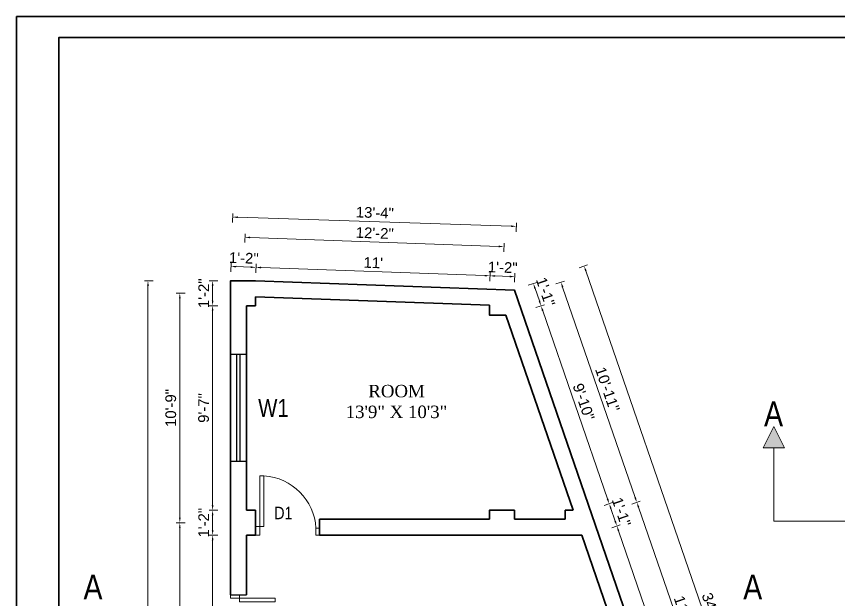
# Model space of a CAD drawing. Header units: inches. Extents: x 376358 to 406049, y -63575 to -53607.
# Drawn here: x 403492.2 to 403954.2, y -58850.4 to -58522.6 of the extents above; entities that cross this region are included whole.
import ezdxf

# ---------------------------------------------------------------- set-up
doc = ezdxf.new("R2010")
doc.units = ezdxf.units.IN
doc.header["$LTSCALE"] = 2
doc.header["$MEASUREMENT"] = 0
doc.header["$PDMODE"] = 34
doc.layers.get('0').update_dxf_attribs({"linetype": 'CONTINUOUS'})
doc.layers.get('DEFPOINTS').update_dxf_attribs({"color": 141, "linetype": 'CONTINUOUS'})
for name, color, linetype, lineweight in [('dimension', 160, 'CONTINUOUS', 15), ('door', 20, 'CONTINUOUS', 35), ('steps', 253, 'CONTINUOUS', 20)]:
    doc.layers.add(name, color=color, linetype=linetype, lineweight=lineweight)
doc.layers.add('Normal Wall', color=7, linetype='CONTINUOUS', lineweight=35, true_color=0xffaf89)
doc.styles.add('Lettring Text', font='arial.ttf')
doc.styles.get("Standard").update_dxf_attribs({"font": 'ARIALN.TTF'})
doc.dimstyles.new('Copy of Standard', dxfattribs={"dimtxt": 6, "dimasz": 2.875, "dimexe": 2, "dimexo": 4, "dimgap": 2, "dimtad": 1, "dimdec": 0, "dimrnd": 1, "dimzin": 0, "dimdsep": 46, "dimlunit": 4, "dimtxsty": 'Lettring Text', "dimcen": 0.1, "dimclrd": 7, "dimclre": 7, "dimclrt": 7, "dimazin": 0, "dimtfac": 0.645, "dimtdec": 0, "dimtmove": 1, "dimatfit": 0, "dimfxl": 3, "dimfxlon": 1, "dimtfillclr": 256, "dimtolj": 1, "dimtzin": 0, "dimlwd": -1, "dimlwe": -1, "dimarcsym": 2})

# ---------------------------------------------------------------- blocks, each defined once
blk = doc.blocks.new('*D1323')
at = {"layer": 'DEFPOINTS', "color": 0, "ltscale": 0.5, "transparency": 16777216}
for p in [(403612.78, -58663.15), (403612.49, -58671.2), (403626.49, -58671.2)]:
    blk.add_point(p, dxfattribs=at)
at = {"layer": 'steps', "color": 7, "ltscale": 0.5, "transparency": 16777216}
for p, q in [((403612.67, -58666.15), (403612.85, -58661.15)), ((403623.89, -58663.55), (403615.65, -58663.25)), ((403626.65, -58666.65), (403626.83, -58661.65))]:
    blk.add_line(p, q, dxfattribs=at)
for points in [[(403615.67, -58662.77), (403615.63, -58663.73), (403612.78, -58663.15)], [(403623.9, -58663.07), (403623.87, -58664.03), (403626.76, -58663.65)]]:
    blk.add_solid(points, dxfattribs=at)
at = {"layer": 'steps', "color": 7, "ltscale": 0.5, "transparency": 16777216, "insert": (403619.95, -58658.39), "char_height": 6, "attachment_point": 5, "rotation": 357.9379, "style": 'Lettring Text'}
blk.add_mtext('\\A1;1\'-2"', dxfattribs=at)
blk = doc.blocks.new('*D1324')
at = {"layer": 'DEFPOINTS', "color": 0, "ltscale": 0.5, "transparency": 16777216}
for p in [(403758.28, -58668.39), (403626.49, -58671.2), (403757.99, -58676.44)]:
    blk.add_point(p, dxfattribs=at)
at = {"layer": 'steps', "color": 7, "ltscale": 0.5, "transparency": 16777216}
for p, q in [((403626.65, -58666.65), (403626.83, -58661.65)), ((403629.63, -58663.76), (403755.4, -58668.29)), ((403758.17, -58671.39), (403758.35, -58666.39))]:
    blk.add_line(p, q, dxfattribs=at)
for points in [[(403629.65, -58663.28), (403629.62, -58664.24), (403626.76, -58663.65)], [(403755.42, -58667.81), (403755.39, -58668.76), (403758.28, -58668.39)]]:
    blk.add_solid(points, dxfattribs=at)
at = {"layer": 'steps', "color": 7, "ltscale": 0.5, "transparency": 16777216, "insert": (403692.7, -58661.01), "char_height": 6, "attachment_point": 5, "rotation": 357.9379, "style": 'Lettring Text'}
blk.add_mtext("\\A1;11'", dxfattribs=at)
blk = doc.blocks.new('*D1325')
at = {"layer": 'DEFPOINTS', "color": 0, "ltscale": 0.5, "transparency": 16777216}
for p in [(403772.26, -58668.89), (403757.99, -58676.44), (403771.99, -58676.44)]:
    blk.add_point(p, dxfattribs=at)
at = {"layer": 'steps', "color": 7, "ltscale": 0.5, "transparency": 16777216}
for p, q in [((403758.17, -58671.39), (403758.35, -58666.39)), ((403761.15, -58668.49), (403769.39, -58668.79)), ((403772.15, -58671.89), (403772.33, -58666.89))]:
    blk.add_line(p, q, dxfattribs=at)
for points in [[(403761.17, -58668.01), (403761.13, -58668.97), (403758.28, -58668.39)], [(403769.4, -58668.31), (403769.37, -58669.27), (403772.26, -58668.89)]]:
    blk.add_solid(points, dxfattribs=at)
at = {"layer": 'steps', "color": 7, "ltscale": 0.5, "transparency": 16777216, "insert": (403765.45, -58663.63), "char_height": 6, "attachment_point": 5, "rotation": 357.9379, "style": 'Lettring Text'}
blk.add_mtext('\\A1;1\'-2"', dxfattribs=at)
blk = doc.blocks.new('*D1326')
at = {"layer": 'DEFPOINTS', "color": 0, "ltscale": 0.5, "transparency": 16777216}
for p in [(403766.12, -58651.99), (403619.49, -58678.2), (403764.99, -58683.44)]:
    blk.add_point(p, dxfattribs=at)
at = {"layer": 'steps', "color": 7, "ltscale": 0.5, "transparency": 16777216}
for p, q in [((403620.51, -58649.74), (403620.69, -58644.75)), ((403623.49, -58646.85), (403763.25, -58651.88)), ((403766.01, -58654.98), (403766.19, -58649.99))]:
    blk.add_line(p, q, dxfattribs=at)
for points in [[(403623.51, -58646.37), (403623.48, -58647.33), (403620.62, -58646.75)], [(403763.26, -58651.4), (403763.23, -58652.36), (403766.12, -58651.99)]]:
    blk.add_solid(points, dxfattribs=at)
at = {"layer": 'steps', "color": 7, "ltscale": 0.5, "transparency": 16777216, "insert": (403693.55, -58644.36), "char_height": 6, "attachment_point": 5, "rotation": 357.9379, "style": 'Lettring Text'}
blk.add_mtext('\\A1;12\'-2"', dxfattribs=at)
blk = doc.blocks.new('*D1327')
at = {"layer": 'DEFPOINTS', "color": 0, "ltscale": 0.5, "transparency": 16777216}
for p in [(403773.16, -58640.61), (403612.49, -58671.2), (403771.99, -58676.44)]:
    blk.add_point(p, dxfattribs=at)
at = {"layer": 'steps', "color": 7, "ltscale": 0.5, "transparency": 16777216}
for p, q in [((403613.57, -58638.36), (403613.73, -58633.37)), ((403616.54, -58635.46), (403770.29, -58640.51)), ((403773.07, -58643.6), (403773.23, -58638.61))]:
    blk.add_line(p, q, dxfattribs=at)
for points in [[(403616.56, -58634.98), (403616.52, -58635.94), (403613.67, -58635.37)], [(403770.31, -58640.03), (403770.27, -58640.99), (403773.16, -58640.61)]]:
    blk.add_solid(points, dxfattribs=at)
at = {"layer": 'steps', "color": 7, "ltscale": 0.5, "transparency": 16777216, "insert": (403693.58, -58632.92), "char_height": 6, "attachment_point": 5, "rotation": 358.1187, "style": 'Lettring Text'}
blk.add_mtext('\\A1;13\'-4"', dxfattribs=at)
blk = doc.blocks.new('*D1333')
at = {"layer": 'DEFPOINTS', "color": 0, "ltscale": 0.5, "transparency": 16777216}
for p in [(403764.99, -58683.44), (403840.82, -58795.77), (403807.62, -58807.21)]:
    blk.add_point(p, dxfattribs=at)
at = {"layer": 'steps', "color": 7, "ltscale": 0.5, "transparency": 16777216}
for p, q in [((403795.36, -58672.98), (403800.09, -58671.35)), ((403799.13, -58674.72), (403839.89, -58793.05)), ((403837.99, -58796.75), (403842.71, -58795.12))]:
    blk.add_line(p, q, dxfattribs=at)
for points in [[(403799.58, -58674.56), (403798.68, -58674.87), (403798.19, -58672)], [(403840.34, -58792.9), (403839.43, -58793.21), (403840.82, -58795.77)]]:
    blk.add_solid(points, dxfattribs=at)
at = {"layer": 'steps', "color": 7, "ltscale": 0.5, "transparency": 16777216, "insert": (403824.3, -58732.24), "char_height": 6, "attachment_point": 5, "rotation": 289.0044, "style": 'Lettring Text'}
blk.add_mtext('\\A1;10\'-11"', dxfattribs=at)
blk = doc.blocks.new('*D1337')
at = {"layer": 'DEFPOINTS', "color": 0, "ltscale": 0.5, "transparency": 16777216}
for p in [(403612.49, -58671.2), (403602.43, -58685.2), (403612.49, -58685.2)]:
    blk.add_point(p, dxfattribs=at)
at = {"layer": 'steps', "color": 7, "ltscale": 0.5, "transparency": 16777216}
for p, q in [((403605.43, -58671.2), (403600.43, -58671.2)), ((403602.43, -58674.07), (403602.43, -58682.32)), ((403605.43, -58685.2), (403600.43, -58685.2))]:
    blk.add_line(p, q, dxfattribs=at)
for points in [[(403601.95, -58674.07), (403602.91, -58674.07), (403602.43, -58671.2)], [(403601.95, -58682.32), (403602.91, -58682.32), (403602.43, -58685.2)]]:
    blk.add_solid(points, dxfattribs=at)
at = {"layer": 'steps', "color": 7, "ltscale": 0.5, "transparency": 16777216, "insert": (403597.41, -58678.2), "char_height": 6, "attachment_point": 5, "rotation": 90, "style": 'Lettring Text'}
blk.add_mtext('\\A1;1\'-2"', dxfattribs=at)
blk = doc.blocks.new('*D1338')
at = {"layer": 'DEFPOINTS', "color": 0, "ltscale": 0.5, "transparency": 16777216}
for p in [(403612.49, -58685.2), (403602.43, -58800.21), (403612.49, -58800.21)]:
    blk.add_point(p, dxfattribs=at)
at = {"layer": 'steps', "color": 7, "ltscale": 0.5, "transparency": 16777216}
for p, q in [((403605.43, -58685.2), (403600.43, -58685.2)), ((403602.43, -58688.07), (403602.43, -58797.33)), ((403605.43, -58800.21), (403600.43, -58800.21))]:
    blk.add_line(p, q, dxfattribs=at)
for points in [[(403601.95, -58688.07), (403602.91, -58688.07), (403602.43, -58685.2)], [(403601.95, -58797.33), (403602.91, -58797.33), (403602.43, -58800.21)]]:
    blk.add_solid(points, dxfattribs=at)
at = {"layer": 'steps', "color": 7, "ltscale": 0.5, "transparency": 16777216, "insert": (403597.36, -58742.7), "char_height": 6, "attachment_point": 5, "rotation": 90, "style": 'Lettring Text'}
blk.add_mtext('\\A1;9\'-7"', dxfattribs=at)
blk = doc.blocks.new('*D1339')
at = {"layer": 'DEFPOINTS', "color": 0, "ltscale": 0.5, "transparency": 16777216}
for p in [(403612.49, -58800.21), (403602.43, -58814.21), (403612.49, -58814.21)]:
    blk.add_point(p, dxfattribs=at)
at = {"layer": 'steps', "color": 7, "ltscale": 0.5, "transparency": 16777216}
for p, q in [((403605.43, -58800.21), (403600.43, -58800.21)), ((403602.43, -58803.08), (403602.43, -58811.33)), ((403605.43, -58814.21), (403600.43, -58814.21))]:
    blk.add_line(p, q, dxfattribs=at)
for points in [[(403601.95, -58803.08), (403602.91, -58803.08), (403602.43, -58800.21)], [(403601.95, -58811.33), (403602.91, -58811.33), (403602.43, -58814.21)]]:
    blk.add_solid(points, dxfattribs=at)
at = {"layer": 'steps', "color": 7, "ltscale": 0.5, "transparency": 16777216, "insert": (403597.41, -58807.21), "char_height": 6, "attachment_point": 5, "rotation": 90, "style": 'Lettring Text'}
blk.add_mtext('\\A1;1\'-2"', dxfattribs=at)
blk = doc.blocks.new('*D1340')
at = {"layer": 'DEFPOINTS', "color": 0, "ltscale": 0.5, "transparency": 16777216}
for p in [(403612.49, -58814.21), (403602.43, -58929.21), (403612.49, -58929.21)]:
    blk.add_point(p, dxfattribs=at)
at = {"layer": 'steps', "color": 7, "ltscale": 0.5, "transparency": 16777216}
for p, q in [((403605.43, -58814.21), (403600.43, -58814.21)), ((403602.43, -58817.08), (403602.43, -58926.33)), ((403605.43, -58929.21), (403600.43, -58929.21))]:
    blk.add_line(p, q, dxfattribs=at)
for points in [[(403601.95, -58817.08), (403602.91, -58817.08), (403602.43, -58814.21)], [(403601.95, -58926.33), (403602.91, -58926.33), (403602.43, -58929.21)]]:
    blk.add_solid(points, dxfattribs=at)
at = {"layer": 'steps', "color": 7, "ltscale": 0.5, "transparency": 16777216, "insert": (403597.36, -58871.71), "char_height": 6, "attachment_point": 5, "rotation": 90, "style": 'Lettring Text'}
blk.add_mtext('\\A1;9\'-7"', dxfattribs=at)
blk = doc.blocks.new('*D1344')
at = {"layer": 'DEFPOINTS', "color": 0, "ltscale": 0.5, "transparency": 16777216}
for p in [(403619.49, -58678.2), (403583.99, -58807.21), (403619.49, -58807.21)]:
    blk.add_point(p, dxfattribs=at)
at = {"layer": 'steps', "color": 7, "ltscale": 0.5, "transparency": 16777216}
for p, q in [((403586.99, -58678.2), (403581.99, -58678.2)), ((403583.99, -58681.07), (403583.99, -58804.33)), ((403586.99, -58807.21), (403581.99, -58807.21))]:
    blk.add_line(p, q, dxfattribs=at)
for points in [[(403583.52, -58681.07), (403584.47, -58681.07), (403583.99, -58678.2)], [(403583.52, -58804.33), (403584.47, -58804.33), (403583.99, -58807.21)]]:
    blk.add_solid(points, dxfattribs=at)
at = {"layer": 'steps', "color": 7, "ltscale": 0.5, "transparency": 16777216, "insert": (403578.93, -58742.7), "char_height": 6, "attachment_point": 5, "rotation": 90, "style": 'Lettring Text'}
blk.add_mtext('\\A1;10\'-9"', dxfattribs=at)
blk = doc.blocks.new('*D1345')
at = {"layer": 'DEFPOINTS', "color": 0, "ltscale": 0.5, "transparency": 16777216}
for p in [(403619.49, -58807.21), (403583.99, -58936.21), (403619.49, -58936.21)]:
    blk.add_point(p, dxfattribs=at)
at = {"layer": 'steps', "color": 7, "ltscale": 0.5, "transparency": 16777216}
for p, q in [((403586.99, -58807.21), (403581.99, -58807.21)), ((403583.99, -58810.08), (403583.99, -58933.33)), ((403586.99, -58936.21), (403581.99, -58936.21))]:
    blk.add_line(p, q, dxfattribs=at)
for points in [[(403583.52, -58810.08), (403584.47, -58810.08), (403583.99, -58807.21)], [(403583.52, -58933.33), (403584.47, -58933.33), (403583.99, -58936.21)]]:
    blk.add_solid(points, dxfattribs=at)
at = {"layer": 'steps', "color": 7, "ltscale": 0.5, "transparency": 16777216, "insert": (403578.93, -58871.71), "char_height": 6, "attachment_point": 5, "rotation": 90, "style": 'Lettring Text'}
blk.add_mtext('\\A1;10\'-9"', dxfattribs=at)
blk = doc.blocks.new('*D1347')
at = {"layer": 'DEFPOINTS', "color": 0, "ltscale": 0.5, "transparency": 16777216}
for p in [(403566.11, -58671.2), (403612.49, -58671.2), (403612.49, -59072.21)]:
    blk.add_point(p, dxfattribs=at)
at = {"layer": 'steps', "color": 7, "ltscale": 0.5, "transparency": 16777216}
for p, q in [((403569.11, -58671.2), (403564.11, -58671.2)), ((403566.11, -59069.33), (403566.11, -58674.07)), ((403569.11, -59072.21), (403564.11, -59072.21))]:
    blk.add_line(p, q, dxfattribs=at)
for points in [[(403565.63, -58674.07), (403566.59, -58674.07), (403566.11, -58671.2)], [(403565.63, -59069.33), (403566.59, -59069.33), (403566.11, -59072.21)]]:
    blk.add_solid(points, dxfattribs=at)
at = {"layer": 'steps', "color": 7, "ltscale": 0.5, "transparency": 16777216, "insert": (403561.04, -58871.7), "char_height": 6, "attachment_point": 5, "rotation": 90, "style": 'Lettring Text'}
blk.add_mtext('\\A1;33\'-5"', dxfattribs=at)
blk = doc.blocks.new('*D1348')
at = {"layer": 'DEFPOINTS', "color": 0, "ltscale": 0.5, "transparency": 16777216}
for p in [(403771.99, -58690.44), (403825.3, -58796.53), (403814.62, -58800.21)]:
    blk.add_point(p, dxfattribs=at)
at = {"layer": 'steps', "color": 7, "ltscale": 0.5, "transparency": 16777216}
for p, q in [((403784.15, -58686.25), (403788.87, -58684.62)), ((403787.92, -58687.99), (403824.37, -58793.81)), ((403822.47, -58797.5), (403827.19, -58795.88))]:
    blk.add_line(p, q, dxfattribs=at)
for points in [[(403788.37, -58687.83), (403787.47, -58688.15), (403786.98, -58685.27)], [(403824.82, -58793.65), (403823.91, -58793.97), (403825.3, -58796.53)]]:
    blk.add_solid(points, dxfattribs=at)
at = {"layer": 'steps', "color": 7, "ltscale": 0.5, "transparency": 16777216, "insert": (403810.93, -58739.25), "char_height": 6, "attachment_point": 5, "rotation": 289.0044, "style": 'Lettring Text'}
blk.add_mtext('\\A1;9\'-10"', dxfattribs=at)
blk = doc.blocks.new('*D1349')
at = {"layer": 'DEFPOINTS', "color": 0, "ltscale": 0.5, "transparency": 16777216}
for p in [(403814.62, -58800.21), (403829.61, -58809.04), (403814.62, -58814.21)]:
    blk.add_point(p, dxfattribs=at)
at = {"layer": 'steps', "color": 7, "ltscale": 0.5, "transparency": 16777216}
for p, q in [((403822.47, -58797.5), (403827.19, -58795.88)), ((403826.24, -58799.25), (403828.68, -58806.32)), ((403826.78, -58810.02), (403831.5, -58808.39))]:
    blk.add_line(p, q, dxfattribs=at)
for points in [[(403826.69, -58799.09), (403825.79, -58799.4), (403825.3, -58796.53)], [(403829.13, -58806.17), (403828.22, -58806.48), (403829.61, -58809.04)]]:
    blk.add_solid(points, dxfattribs=at)
at = {"layer": 'steps', "color": 7, "ltscale": 0.5, "transparency": 16777216, "insert": (403832.2, -58801.15), "char_height": 6, "attachment_point": 5, "rotation": 289.0044, "style": 'Lettring Text'}
blk.add_mtext('\\A1;1\'-1"', dxfattribs=at)
blk = doc.blocks.new('*D1350')
at = {"layer": 'DEFPOINTS', "color": 0, "ltscale": 0.5, "transparency": 16777216}
for p in [(403814.62, -58814.21), (403869.73, -58925.53), (403859.04, -58929.21)]:
    blk.add_point(p, dxfattribs=at)
at = {"layer": 'steps', "color": 7, "ltscale": 0.5, "transparency": 16777216}
for p, q in [((403826.78, -58810.02), (403831.5, -58808.39)), ((403830.55, -58811.76), (403868.8, -58922.81)), ((403866.89, -58926.5), (403871.62, -58924.88))]:
    blk.add_line(p, q, dxfattribs=at)
for points in [[(403831, -58811.61), (403830.1, -58811.92), (403829.61, -58809.04)], [(403869.25, -58922.65), (403868.34, -58922.97), (403869.73, -58925.53)]]:
    blk.add_solid(points, dxfattribs=at)
at = {"layer": 'steps', "color": 7, "ltscale": 0.5, "transparency": 16777216, "insert": (403854.46, -58865.64), "char_height": 6, "attachment_point": 5, "rotation": 289.0044, "style": 'Lettring Text'}
blk.add_mtext('\\A1;10\'-3"', dxfattribs=at)
blk = doc.blocks.new('*D1354')
at = {"layer": 'DEFPOINTS', "color": 0, "ltscale": 0.5, "transparency": 16777216}
for p in [(403782.67, -58672.76), (403771.99, -58676.44), (403771.99, -58690.44)]:
    blk.add_point(p, dxfattribs=at)
at = {"layer": 'steps', "color": 7, "ltscale": 0.5, "transparency": 16777216}
for p, q in [((403779.84, -58673.73), (403784.56, -58672.1)), ((403786.05, -58682.55), (403783.61, -58675.47)), ((403784.15, -58686.25), (403788.87, -58684.62))]:
    blk.add_line(p, q, dxfattribs=at)
for points in [[(403784.06, -58675.32), (403783.16, -58675.63), (403782.67, -58672.76)], [(403786.5, -58682.4), (403785.59, -58682.71), (403786.98, -58685.27)]]:
    blk.add_solid(points, dxfattribs=at)
at = {"layer": 'steps', "color": 7, "ltscale": 0.5, "transparency": 16777216, "insert": (403789.57, -58677.38), "char_height": 6, "attachment_point": 5, "rotation": 289.0044, "style": 'Lettring Text'}
blk.add_mtext('\\A1;1\'-1"', dxfattribs=at)
blk = doc.blocks.new('*D1355')
at = {"layer": 'DEFPOINTS', "color": 0, "ltscale": 0.5, "transparency": 16777216}
for p in [(403807.62, -58807.21), (403885.25, -58924.77), (403852.04, -58936.21)]:
    blk.add_point(p, dxfattribs=at)
at = {"layer": 'steps', "color": 7, "ltscale": 0.5, "transparency": 16777216}
for p, q in [((403837.99, -58796.75), (403842.71, -58795.12)), ((403841.76, -58798.49), (403884.32, -58922.05)), ((403882.42, -58925.75), (403887.14, -58924.12))]:
    blk.add_line(p, q, dxfattribs=at)
for points in [[(403842.21, -58798.33), (403841.31, -58798.65), (403840.82, -58795.77)], [(403884.77, -58921.9), (403883.86, -58922.21), (403885.25, -58924.77)]]:
    blk.add_solid(points, dxfattribs=at)
at = {"layer": 'steps', "color": 7, "ltscale": 0.5, "transparency": 16777216, "insert": (403867.78, -58858.64), "char_height": 6, "attachment_point": 5, "rotation": 289.0044, "style": 'Lettring Text'}
blk.add_mtext('\\A1;11\'-4"', dxfattribs=at)
blk = doc.blocks.new('*D1357')
at = {"layer": 'DEFPOINTS', "color": 0, "ltscale": 0.5, "transparency": 16777216}
for p in [(403771.99, -58676.44), (403947.54, -59058.69), (403908.3, -59072.21)]:
    blk.add_point(p, dxfattribs=at)
at = {"layer": 'steps', "color": 7, "ltscale": 0.5, "transparency": 16777216}
for p, q in [((403808.39, -58663.9), (403813.12, -58662.27)), ((403812.17, -58665.64), (403946.6, -59055.97)), ((403944.7, -59059.67), (403949.43, -59058.04))]:
    blk.add_line(p, q, dxfattribs=at)
for points in [[(403812.62, -58665.48), (403811.71, -58665.79), (403811.23, -58662.92)], [(403947.06, -59055.82), (403946.15, -59056.13), (403947.54, -59058.69)]]:
    blk.add_solid(points, dxfattribs=at)
at = {"layer": 'steps', "color": 7, "ltscale": 0.5, "transparency": 16777216, "insert": (403884.17, -58859.16), "char_height": 6, "attachment_point": 5, "rotation": 289.0044, "style": 'Lettring Text'}
blk.add_mtext('\\A1;34\'-11"', dxfattribs=at)

msp = doc.modelspace()

# ---------------------------------------------------------------- hatches: boundary and pattern name
at = {"linetype": 'ByBlock', "lineweight": 5}
msp.add_hatch(color=7, dxfattribs=at).paths.add_polyline_path([(403917.81, -58753.15), (403923.81, -58765.15), (403911.81, -58765.15)])

# ---------------------------------------------------------------- linework, layer by layer
at = {"ltscale": 0.5}
for p, q in [((403621.49, -58712.7), (403612.49, -58712.7)), ((403615.99, -58772.7), (403615.99, -58712.7)), ((403617.99, -58772.7), (403617.99, -58712.7)), ((403621.49, -58772.7), (403612.49, -58772.7)), ((403612.49, -58847.71), (403621.49, -58847.71))]:
    msp.add_line(p, q, dxfattribs=at)
at = {"color": 7, "linetype": 'ByBlock', "lineweight": 5}
for p, q in [((403917.81, -58753.15), (403911.81, -58765.15)), ((403923.81, -58765.15), (403917.81, -58753.15)), ((403923.81, -58765.15), (403911.81, -58765.15)), ((403917.81, -58806.32), (403917.81, -58765.15)), ((404288.55, -58806.32), (403917.81, -58806.32))]:
    msp.add_line(p, q, dxfattribs=at)
at = {"layer": 'dimension', "ltscale": 7}
for p, q in [((403628.89, -58809.41), (403628.89, -58780.8)), ((403628.89, -58780.9), (403631.29, -58780.9)), ((403631.29, -58809.41), (403631.29, -58780.9)), ((403626.49, -58809.41), (403628.89, -58809.41)), ((403628.89, -58809.41), (403628.89, -58814.21)), ((403628.89, -58809.41), (403631.29, -58809.41)), ((403660.49, -58814.21), (403660.49, -58810.21)), ((403660.49, -58810.21), (403662.49, -58810.21)), ((403662.49, -58814.21), (403662.49, -58810.21)), ((403628.89, -58814.21), (403626.49, -58814.21)), ((403660.49, -58814.21), (403662.49, -58814.21))]:
    msp.add_line(p, q, dxfattribs=at)
msp.add_arc((403629.28, -58812.1), 31.27, 3.4697, 86.3141, dxfattribs=at)
at = {"layer": 'door', "ltscale": 0.5}
for p, q in [((403757.99, -58684.94), (403626.49, -58680.2)), ((403612.49, -58685.2), (403612.49, -58847.71)), ((403621.49, -58685.2), (403621.49, -58800.21)), ((403805.1, -58800.21), (403767.29, -58690.44)), ((403757.99, -58805.21), (403662.49, -58805.21)), ((403662.49, -58814.21), (403662.49, -58805.21)), ((403800.62, -58805.21), (403771.99, -58805.21)), ((403626.49, -58814.21), (403626.49, -58809.41)), ((403621.49, -58814.21), (403621.49, -58847.71)), ((403809.92, -58814.21), (403662.49, -58814.21)), ((403849.53, -58929.21), (403809.92, -58814.21))]:
    msp.add_line(p, q, dxfattribs=at)
for points in [[(403612.49, -58685.2), (403612.49, -58671.2), (403626.49, -58671.2)], [(403626.49, -58671.2), (403771.99, -58676.44), (403908.3, -59072.21)], [(403626.49, -58680.2), (403626.49, -58685.2), (403621.49, -58685.2)], [(403767.29, -58690.44), (403757.99, -58690.44), (403757.99, -58684.94)], [(403612.49, -58814.21), (403612.49, -58800.21)], [(403621.49, -58800.21), (403626.49, -58800.21), (403626.49, -58814.21), (403621.49, -58814.21)], [(403757.99, -58805.21), (403757.99, -58800.21), (403771.99, -58800.21), (403771.99, -58805.21)], [(403800.62, -58805.21), (403800.62, -58800.21), (403805.1, -58800.21)], [(403771.99, -58814.21), (403771.99, -58814.21), (403757.99, -58814.21)], [(403809.92, -58814.21), (403800.62, -58814.21)]]:
    msp.add_lwpolyline(points, dxfattribs=at)
at = {"layer": 'Normal Wall'}
for points in [[(403492.18, -58522.56), (404550.19, -58522.56), (404550.19, -59273.09), (403492.18, -59273.09)], [(403492.18, -58522.56), (404550.19, -58522.56), (404550.19, -59273.09), (403492.18, -59273.09)], [(404538.28, -58534.47), (403516, -58534.47), (403516, -59261.18), (404538.28, -59261.18)], [(404538.28, -58534.47), (403516, -58534.47), (403516, -59261.18), (404538.28, -59261.18)]]:
    msp.add_lwpolyline(points, close=True, dxfattribs=at)
at = {"layer": 'steps', "color": 7, "ltscale": 0.3}
for points in [[(403617.49, -58847.71), (403617.49, -58849.71), (403612.49, -58849.71), (403612.49, -58847.71)], [(403617.49, -58849.71), (403637.49, -58849.71), (403637.49, -58851.71), (403617.49, -58851.71)]]:
    msp.add_lwpolyline(points, close=True, dxfattribs=at)

# ---------------------------------------------------------------- texts
at = {"color": 7, "linetype": 'ByBlock', "lineweight": 5}
for s, insert, char_height, width, attachment_point in [('W1', (403628.02, -58737.68), 10, 44.1664, 1), ('A', (403923, -58739.04), 14, 26.5803, 3), ('A', (403540.55, -58836.37), 14, 26.5803, 3), ('A', (403911.29, -58836.37), 14, 26.5803, 3)]:
    msp.add_mtext(s, dxfattribs=dict(at, insert=insert, char_height=char_height, width=width, attachment_point=attachment_point))
at = {"layer": 'steps', "color": 7, "ltscale": 0.3, "insert": (403705.77, -58729.7), "char_height": 7, "width": 55.268, "attachment_point": 2}
msp.add_mtext('{\\fTimes New Roman|b0|i0|c0|p18;ROOM\\P13\'9" X 10\'3"}', dxfattribs=at)
at = {"layer": 'steps', "color": 7, "ltscale": 0.3, "insert": (403642.19, -58805.23), "char_height": 7, "attachment_point": 8}
msp.add_mtext_dynamic_manual_height_columns('{\\W1;D1}', width=18.6213, gutter_width=40, heights=[0], dxfattribs=at)

# ---------------------------------------------------------------- dimensions: what is measured, and where the dimension line sits
at = {"layer": 'steps', "ltscale": 0.5}
for p1, p2, distance, picture, middle in [((403612.49, -58671.2), (403771.99, -58676.44), 35.85, '*D1327', (403693.58, -58632.92)), ((403619.49, -58678.2), (403764.99, -58683.44), 31.47, '*D1326', (403693.55, -58644.36)), ((403771.99, -58676.44), (403908.3, -59072.21), 41.51, '*D1357', (403884.17, -58859.16)), ((403764.99, -58683.44), (403807.62, -58807.21), 35.12, '*D1333', (403824.3, -58732.24))]:
    dim = msp.add_aligned_dim(p1=p1, p2=p2, distance=distance, dimstyle='Copy of Standard', dxfattribs=at)
    dim.commit()
    dim.dimension.update_dxf_attribs({"geometry": picture, "text_midpoint": middle})
for base, p1, p2, angle, picture, middle in [((403612.78, -58663.15), (403626.49, -58671.2), (403612.49, -58671.2), 177.9379, '*D1323', (403619.77, -58663.4)), ((403772.26, -58668.89), (403757.99, -58676.44), (403771.99, -58676.44), 177.9379, '*D1325', (403765.27, -58668.64)), ((403782.67, -58672.76), (403771.99, -58690.44), (403771.99, -58676.44), 109.0044, '*D1354', (403784.83, -58679.01)), ((403602.43, -58685.2), (403612.49, -58671.2), (403612.49, -58685.2), 90, '*D1337', (403602.43, -58678.2)), ((403829.61, -58809.04), (403814.62, -58800.21), (403814.62, -58814.21), 109.0044, '*D1349', (403827.46, -58802.79)), ((403602.43, -58814.21), (403612.49, -58800.21), (403612.49, -58814.21), 90, '*D1339', (403602.43, -58807.21))]:
    dim = msp.add_linear_dim(base=base, p1=p1, p2=p2, angle=angle, dimstyle='Copy of Standard', dxfattribs=at)
    dim.commit()
    dim.dimension.update_dxf_attribs({"geometry": picture, "text_midpoint": middle, "dimtype": 160})
for base, p1, p2, angle, picture, middle in [((403758.28, -58668.39), (403626.49, -58671.2), (403757.99, -58676.44), 177.9379, '*D1324', (403692.7, -58661.01)), ((403566.11, -58671.2), (403612.49, -59072.21), (403612.49, -58671.2), 90, '*D1347', (403561.04, -58871.7)), ((403583.99, -58807.21), (403619.49, -58678.2), (403619.49, -58807.21), 90, '*D1344', (403578.93, -58742.7)), ((403602.43, -58800.21), (403612.49, -58685.2), (403612.49, -58800.21), 90, '*D1338', (403597.36, -58742.7)), ((403825.3, -58796.53), (403771.99, -58690.44), (403814.62, -58800.21), 109.0044, '*D1348', (403810.93, -58739.25)), ((403885.25, -58924.77), (403807.62, -58807.21), (403852.04, -58936.21), 109.0044, '*D1355', (403867.78, -58858.64)), ((403583.99, -58936.21), (403619.49, -58807.21), (403619.49, -58936.21), 90, '*D1345', (403578.93, -58871.71)), ((403869.73, -58925.53), (403814.62, -58814.21), (403859.04, -58929.21), 109.0044, '*D1350', (403854.46, -58865.64)), ((403602.43, -58929.21), (403612.49, -58814.21), (403612.49, -58929.21), 90, '*D1340', (403597.36, -58871.71))]:
    dim = msp.add_linear_dim(base=base, p1=p1, p2=p2, angle=angle, dimstyle='Copy of Standard', dxfattribs=at)
    dim.commit()
    dim.dimension.update_dxf_attribs({"geometry": picture, "text_midpoint": middle})

doc.saveas('drawing.dxf')
